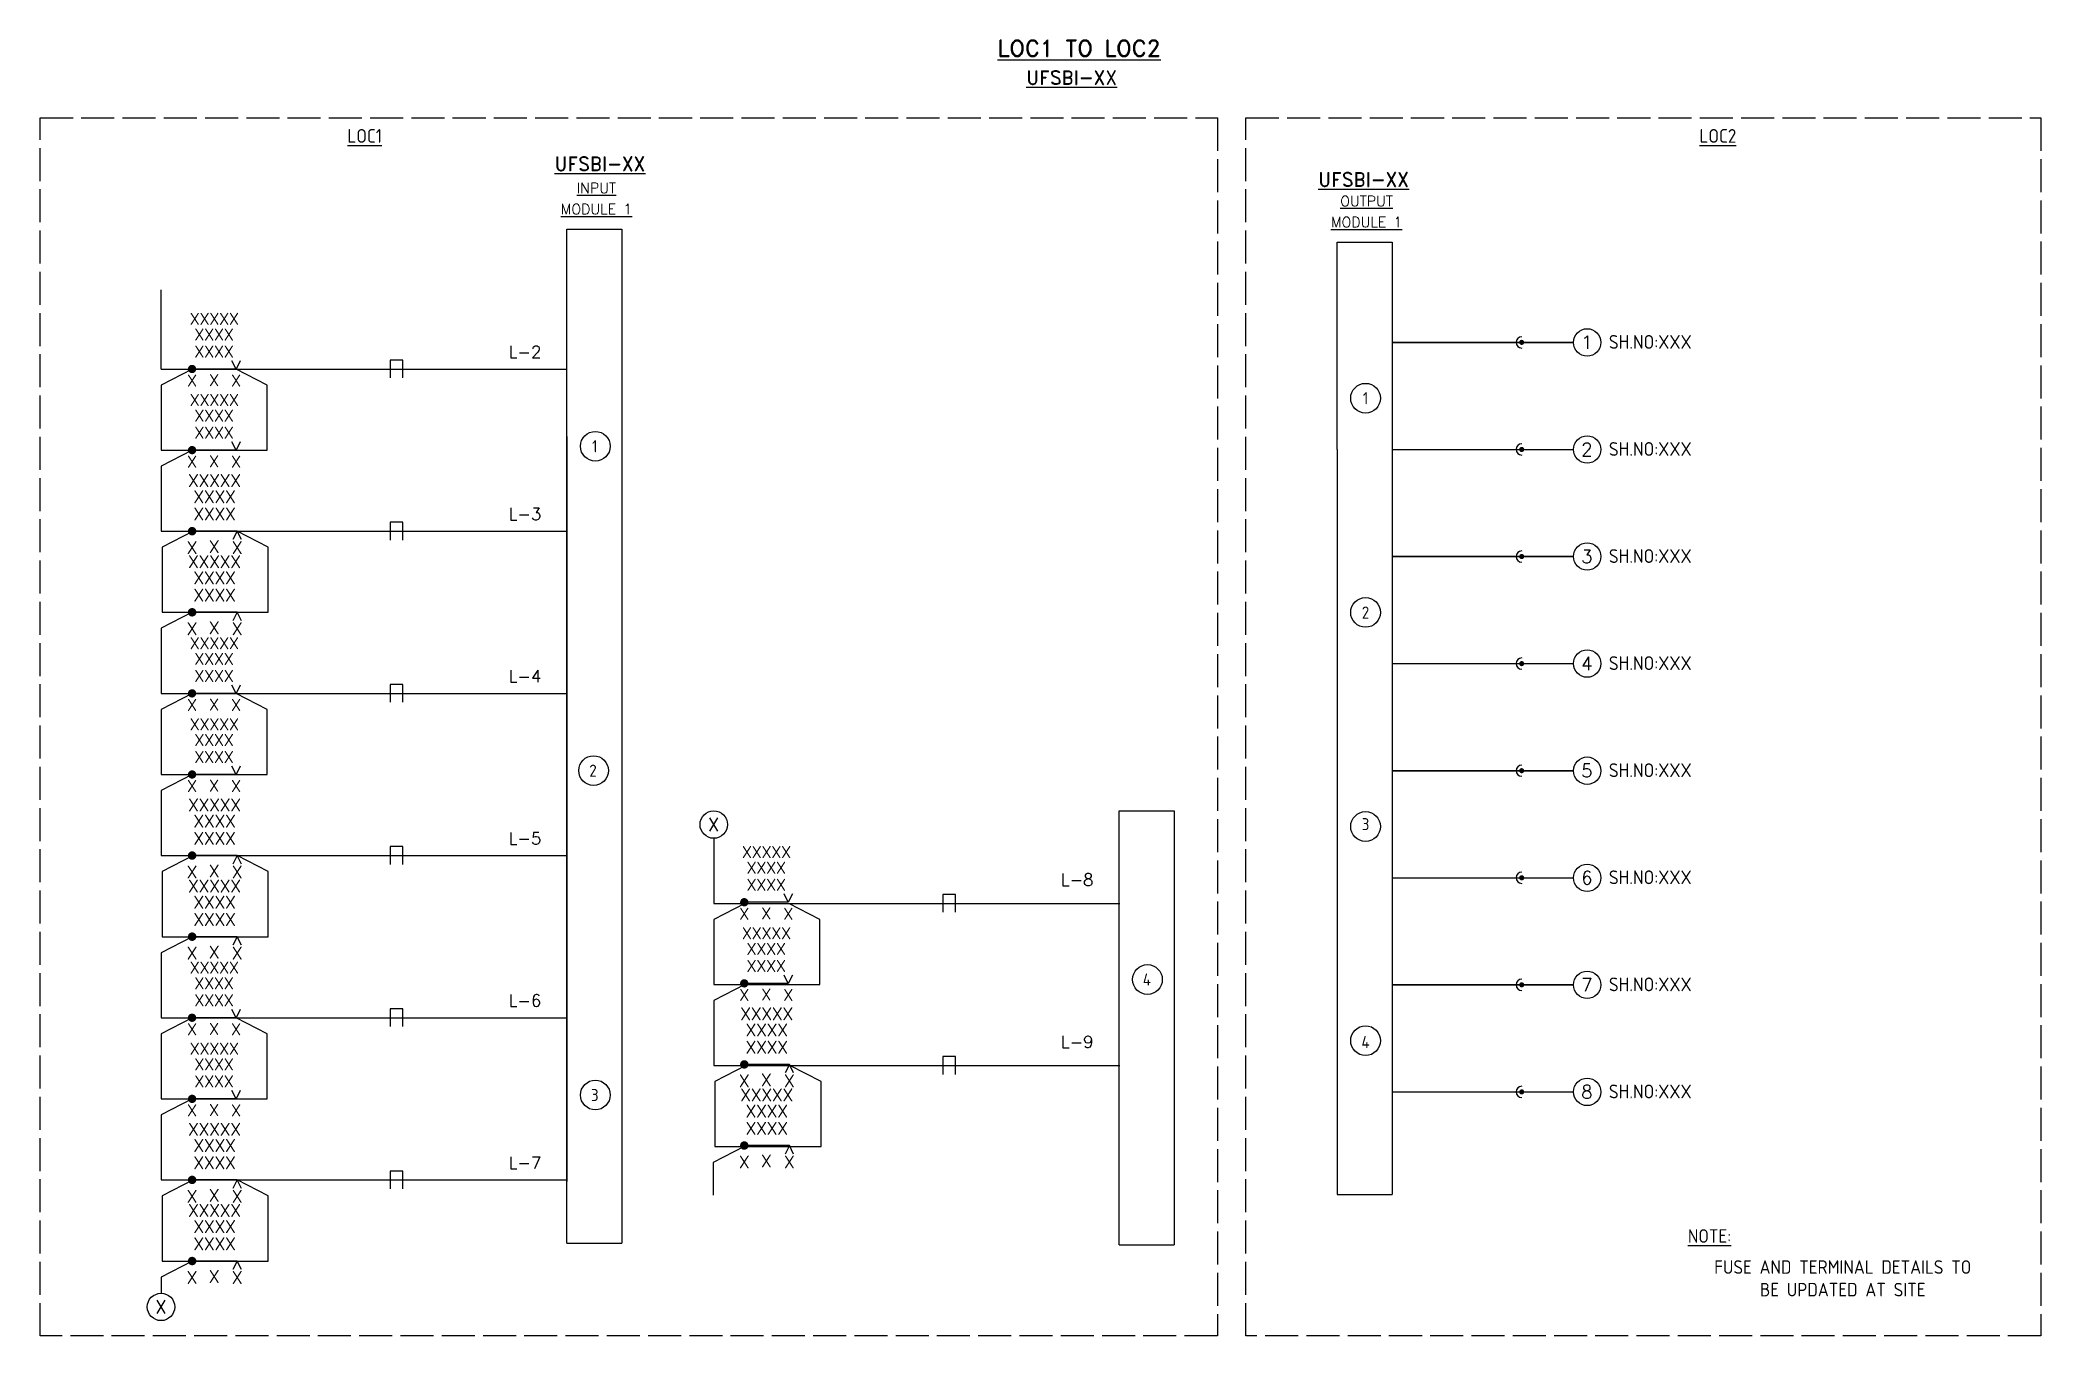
# Model space of a CAD drawing. Header units: millimetres. Extents: x 37 to 401, y 50 to 286.
import ezdxf
from ezdxf.enums import TextEntityAlignment as Align

# ---------------------------------------------------------------- set-up
doc = ezdxf.new("R2010")
doc.units = ezdxf.units.MM
doc.header["$MEASUREMENT"] = 0
doc.linetypes.add('ACAD_ISO02W100', pattern=[15, 12, -3])
doc.styles.add('ISOCP', font='isocp.shx')
doc.styles.add('ROMAND', font='romand')
doc.styles.add('ROMANS', font='romans.shx', dxfattribs={"height": 2.5})
doc.styles.add('SIMPLEXSTYLE', font='simplex.shx')
doc.styles.get("Standard").update_dxf_attribs({"font": 'arial.ttf'})

# ---------------------------------------------------------------- blocks, each defined once
blk = doc.blocks.new('RRT', base_point=(0, 1.75))
for p, q in [((0, 0), (0, 3.5)), ((0, 3.5), (2.5, 3.5)), ((2.5, 3.5), (2.5, 0))]:
    blk.add_line(p, q)
for p in [(1.5, 9), (1.5, 6)]:
    blk.add_attdef('', text='', height=2).set_placement(p, align=Align.MIDDLE)
blk = doc.blocks.new('CTR')
at = {"color": 0, "const_width": 0.45}
blk.add_lwpolyline([(-0.23, 0, 1), (0.23, 0, 1)], format="xyb", close=True, dxfattribs=at)
at = {"color": 0}
blk.add_arc((0, 0), 1, 90, 269.9999, dxfattribs=at)
at = {"style": 'ISOCP'}
blk.add_attdef('CTR', text='', height=2.2, dxfattribs=at).set_placement((0, 3.13), align=Align.MIDDLE_CENTER)
at = {"color": 0, "style": 'ISOCP'}
blk.add_attdef('POS', text='', height=2.2, dxfattribs=at).set_placement((0, -2), align=Align.TOP_CENTER)
blk = doc.blocks.new('UBSBI_IN_BIT')
at = {"style": 'ISOCP'}
for tag, p in [('BIT1', (137.95, 211.25)), ('BIT2', (137.63, 152.27)), ('BIT4', (238.3, 114.29)), ('BIT3', (137.95, 93.29))]:
    blk.add_attdef(tag, text='', height=2.2, dxfattribs=at).set_placement(p, align=Align.MIDDLE_CENTER)
blk = doc.blocks.new('UBSBIT_OUT_BIT')
at = {"style": 'ISOCP'}
for tag, p in [('BIT1', (278.04, 219.99)), ('BIT2', (278.04, 181.01)), ('BIT3', (278.04, 142.54)), ('BIT4', (278.04, 102.92))]:
    blk.add_attdef(tag, text='', height=2.2, dxfattribs=at).set_placement(p, align=Align.MIDDLE_CENTER)
blk = doc.blocks.new('L-X')
at = {"style": 'SIMPLEXSTYLE'}
for tag, p in [('L-1', (130.33, 230.03)), ('L-2', (130.33, 200.54)), ('L-3', (130.33, 171.05)), ('L-4', (130.33, 141.56)), ('L-7', (230.69, 134.06)), ('L-5', (130.33, 112.07)), ('L-8', (230.69, 104.57)), ('L-6', (130.33, 82.58))]:
    blk.add_attdef(tag, text='', height=2.2, dxfattribs=at).set_placement(p, align=Align.MIDDLE_RIGHT)
blk = doc.blocks.new('Front_Contact')
at = {"color": 0, "const_width": 0.75}
blk.add_lwpolyline([(-0.38, 0, 1), (0.38, 0, 1)], format="xyb", close=True, dxfattribs=at)
at = {"color": 0}
for points in [[(8, 0), (0, 0)], [(8.75, 1.5), (8, 0), (7.25, 1.5)]]:
    blk.add_lwpolyline(points, dxfattribs=at)
at = {"style": 'ISOCP'}
for tag, p in [('S_NAME', (4, 6.27)), ('R(POS)', (4.05, 9.12)), ('R_NAME', (4, 3.17)), ('C', (4, -2.03))]:
    blk.add_attdef(tag, text='', height=2.2, dxfattribs=at).set_placement(p, align=Align.MIDDLE_CENTER)
at = {"color": 0, "style": 'ISOCP'}
for tag, p in [('A', (0, -1)), ('F', (8, -1))]:
    blk.add_attdef(tag, text='', height=2.2, dxfattribs=at).set_placement(p, align=Align.TOP_CENTER)
at = {"style": 'ISOCP', "flags": 5}
for tag, p in [('WIRING', (4, -4.5)), ('DOC', (4.3, -8.23))]:
    blk.add_attdef(tag, text='', height=2, dxfattribs=at).set_placement(p, align=Align.MIDDLE_CENTER)
blk = doc.blocks.new('Back_Contact')
at = {"color": 0}
for p, q in [((8, 0), (7.25, -1.5)), ((8.75, -1.5), (8, 0))]:
    blk.add_line(p, q, dxfattribs=at)
at = {"color": 0, "const_width": 0.75}
blk.add_lwpolyline([(-0.37, 0, 1), (0.38, 0, 1)], format="xyb", close=True, dxfattribs=at)
at = {"color": 0}
blk.add_lwpolyline([(8, 0), (0, 0)], dxfattribs=at)
at = {"style": 'ISOCP'}
for tag, p in [('S_NAME', (4, 6.11)), ('R(POS)', (3.99, 8.98)), ('R_NAME', (4, 3.05)), ('C', (3.92, -2.74))]:
    blk.add_attdef(tag, text='', height=2.31, dxfattribs=at).set_placement(p, align=Align.MIDDLE_CENTER)
at = {"color": 0, "style": 'ISOCP'}
for tag, p in [('A', (0, -1.76)), ('B', (8, -1.76))]:
    blk.add_attdef(tag, text='', height=2.31, dxfattribs=at).set_placement(p, align=Align.TOP_CENTER)
at = {"style": 'ISOCP', "flags": 5}
for tag, p in [('WIRING', (4, -5.5)), ('DOC', (4.3, -9.23))]:
    blk.add_attdef(tag, text='', height=2, dxfattribs=at).set_placement(p, align=Align.MIDDLE_CENTER)

msp = doc.modelspace()

# ---------------------------------------------------------------- linework, layer by layer
for p, q in [((132.89, 213.95), (132.89, 251.61)), ((132.89, 251.61), (142.87, 251.61)), ((142.87, 251.61), (142.87, 67.25)), ((272.88, 211.58), (272.88, 249.25)), ((272.88, 249.25), (282.87, 249.25)), ((282.87, 249.25), (282.87, 76.11)), ((59.11, 226.21), (59.11, 240.61)), ((282.87, 231.05), (315.84, 231.05)), ((315.84, 231.05), (282.87, 231.05)), ((59.11, 226.21), (64.76, 226.21)), ((64.76, 226.21), (132.89, 226.21)), ((64.76, 211.46), (59.11, 208.55)), ((132.89, 213.95), (132.89, 78.48)), ((132.89, 67.25), (132.89, 213.95)), ((272.88, 211.58), (272.88, 76.11)), ((282.87, 211.58), (315.84, 211.58)), ((59.11, 208.55), (59.11, 196.72)), ((59.11, 196.72), (132.89, 196.72)), ((315.84, 192.11), (282.87, 192.11)), ((282.87, 192.11), (315.84, 192.11)), ((64.76, 181.97), (59.11, 179.06)), ((59.11, 179.06), (59.11, 167.23)), ((282.87, 172.64), (315.84, 172.64)), ((59.11, 167.23), (132.89, 167.23)), ((315.84, 153.17), (282.87, 153.17)), ((282.87, 153.17), (315.84, 153.17)), ((64.76, 152.48), (59.11, 149.57)), ((59.11, 149.57), (59.11, 137.74)), ((233.25, 66.94), (233.25, 145.9)), ((233.25, 145.9), (243.23, 145.9)), ((243.23, 145.9), (243.23, 66.94)), ((159.57, 140.88), (159.57, 129.05)), ((59.11, 137.74), (132.89, 137.74)), ((282.87, 133.7), (315.84, 133.7)), ((159.57, 129.05), (233.35, 129.05)), ((64.76, 122.99), (59.11, 120.08)), ((59.11, 120.08), (59.11, 108.25)), ((165.22, 114.3), (159.57, 111.39)), ((282.87, 114.23), (315.84, 114.23)), ((315.84, 114.23), (282.87, 114.23)), ((159.57, 111.39), (159.57, 99.56)), ((59.11, 108.25), (132.89, 108.25)), ((159.57, 99.56), (233.35, 99.56)), ((282.87, 94.76), (315.84, 94.76)), ((64.76, 93.5), (59.11, 90.59)), ((59.11, 90.59), (59.11, 78.76)), ((165.13, 84.81), (159.48, 81.9)), ((159.48, 81.9), (159.48, 75.99)), ((59.11, 78.76), (132.89, 78.76)), ((272.88, 76.11), (282.87, 76.11)), ((132.89, 67.25), (142.87, 67.25)), ((233.25, 66.94), (243.23, 66.94)), ((64.76, 64.01), (59.11, 61.1)), ((59.11, 61.1), (59.11, 58.14))]:
    msp.add_line(p, q)
at = {"linetype": 'ACAD_ISO02W100', "lineweight": 25, "ltscale": 0.5}
for points in [[(37.12, 271.87), (251.14, 271.87), (251.14, 50.38), (37.12, 50.38)], [(256.3, 271.87), (400.8, 271.87), (400.8, 50.38), (256.3, 50.38)]]:
    msp.add_lwpolyline(points, close=True, dxfattribs=at)
for points in [[(64.76, 226.21), (59.11, 223.3), (59.11, 211.46), (78.41, 211.46), (78.41, 223.3), (72.76, 226.21)], [(64.96, 196.72), (59.31, 193.81), (59.31, 181.97), (78.61, 181.97), (78.61, 193.81), (72.96, 196.72)], [(64.76, 167.23), (59.11, 164.32), (59.11, 152.48), (78.41, 152.48), (78.41, 164.32), (72.76, 167.23)], [(64.96, 137.74), (59.31, 134.83), (59.31, 122.99), (78.61, 122.99), (78.61, 134.83), (72.96, 137.74)], [(165.22, 129.05), (159.57, 126.14), (159.57, 114.3), (178.87, 114.3), (178.87, 126.14), (173.22, 129.05)], [(64.76, 108.25), (59.11, 105.34), (59.11, 93.5), (78.41, 93.5), (78.41, 105.34), (72.76, 108.25)], [(165.42, 99.56), (159.76, 96.65), (159.76, 84.81), (179.07, 84.81), (179.07, 96.65), (173.42, 99.56)], [(64.96, 78.76), (59.31, 75.85), (59.31, 64.01), (78.61, 64.01), (78.61, 75.85), (72.96, 78.76)]]:
    msp.add_lwpolyline(points)
for centre, radius in [((318.33, 231.05), 2.49), ((278.04, 220.9), 2.7), ((138.05, 212.16), 2.7), ((318.33, 211.58), 2.49), ((318.33, 192.11), 2.49), ((278.04, 181.96), 2.7), ((318.33, 172.64), 2.49), ((137.73, 153.18), 2.7), ((318.33, 153.17), 2.49), ((159.57, 143.37), 2.49), ((278.04, 143.02), 2.7), ((318.33, 133.7), 2.49), ((238.4, 115.2), 2.7), ((318.33, 114.23), 2.49), ((278.04, 104.08), 2.7), ((138.05, 94.2), 2.7), ((318.33, 94.76), 2.49), ((59.11, 55.66), 2.49)]:
    msp.add_circle(centre, radius)

# ---------------------------------------------------------------- block references
for name, p, values in [('Front_Contact', (64.76, 226.21), {'S_NAME': 'XXXX', 'R_NAME': 'XXXX', 'A': 'X', 'F': 'X', 'C': 'X', 'R(POS)': 'XXXXX'}), ('L-X', (-2.1, -0.7), {'L-1': 'L-2', 'L-2': 'L-3', 'L-3': 'L-4', 'L-4': 'L-5', 'L-5': 'L-6', 'L-6': 'L-7', 'L-7': 'L-8', 'L-8': 'L-9'}), ('UBSBIT_OUT_BIT', (0, 0.91), {'BIT1': '1', 'BIT2': '2', 'BIT3': '3', 'BIT4': '4'}), ('Front_Contact', (64.76, 211.46), {'S_NAME': 'XXXX', 'R_NAME': 'XXXX', 'A': 'X', 'F': 'X', 'C': 'X', 'R(POS)': 'XXXXX'}), ('UBSBI_IN_BIT', (0, 0.91), {'BIT1': '1', 'BIT2': '2', 'BIT3': '3', 'BIT4': '4'}), ('Front_Contact', (64.76, 167.23), {'S_NAME': 'XXXX', 'R_NAME': 'XXXX', 'A': 'X', 'F': 'X', 'C': 'X', 'R(POS)': 'XXXXX'}), ('Front_Contact', (64.76, 152.48), {'S_NAME': 'XXXX', 'R_NAME': 'XXXX', 'A': 'X', 'F': 'X', 'C': 'X', 'R(POS)': 'XXXXX'}), ('Front_Contact', (165.12, 129.25), {'S_NAME': 'XXXX', 'R_NAME': 'XXXX', 'A': 'X', 'F': 'X', 'C': 'X', 'R(POS)': 'XXXXX'}), ('Front_Contact', (165.12, 114.5), {'S_NAME': 'XXXX', 'R_NAME': 'XXXX', 'A': 'X', 'F': 'X', 'C': 'X', 'R(POS)': 'XXXXX'}), ('Front_Contact', (64.76, 108.25), {'S_NAME': 'XXXX', 'R_NAME': 'XXXX', 'A': 'X', 'F': 'X', 'C': 'X', 'R(POS)': 'XXXXX'}), ('Front_Contact', (64.76, 93.5), {'S_NAME': 'XXXX', 'R_NAME': 'XXXX', 'A': 'X', 'F': 'X', 'C': 'X', 'R(POS)': 'XXXXX'})]:
    msp.add_blockref(name, p).add_auto_attribs(values)
for name, p, xscale, yscale, zscale in [('CTR', (306.42, 231.05), 1.024762559949282, 1.024762559949282, 1.024762559949282), ('RRT', (103.06, 226.21), -0.9241130198199923, 0.9241130198199923, 0.9241130198199923), ('CTR', (306.42, 211.58), 1.024762559949282, 1.024762559949282, 1.024762559949282), ('RRT', (103.06, 196.72), -0.9241130198199923, 0.9241130198199923, 0.9241130198199923), ('CTR', (306.42, 192.11), 1.024762559949282, 1.024762559949282, 1.024762559949282), ('CTR', (306.42, 172.64), 1.024762559949282, 1.024762559949282, 1.024762559949282), ('RRT', (103.06, 167.23), -0.9241130198199923, 0.9241130198199923, 0.9241130198199923), ('CTR', (306.42, 153.17), 1.024762559949282, 1.024762559949282, 1.024762559949282), ('RRT', (103.06, 137.74), -0.9241130198199923, 0.9241130198199923, 0.9241130198199923), ('CTR', (306.42, 133.7), 1.024762559949282, 1.024762559949282, 1.024762559949282), ('RRT', (203.52, 129.05), -0.9241130198199923, 0.9241130198199923, 0.9241130198199923), ('CTR', (306.42, 114.23), 1.024762559949282, 1.024762559949282, 1.024762559949282), ('RRT', (103.06, 108.25), -0.9241130198199923, 0.9241130198199923, 0.9241130198199923), ('RRT', (203.52, 99.56), -0.9241130198199923, 0.9241130198199923, 0.9241130198199923), ('CTR', (306.42, 94.76), 1.024762559949282, 1.024762559949282, 1.024762559949282), ('RRT', (103.06, 78.76), -0.9241130198199923, 0.9241130198199923, 0.9241130198199923)]:
    msp.add_blockref(name, p, dxfattribs=dict(xscale=xscale, yscale=yscale, zscale=zscale))
at = {"xscale": 1.024762559949282, "yscale": 1.024762559949282, "zscale": 1.024762559949282}
for p in [(64.76, 196.72), (64.76, 181.97), (64.76, 137.74), (64.76, 122.99), (165.12, 99.76), (165.12, 85.01), (64.76, 78.76), (64.76, 64.01)]:
    msp.add_blockref('Back_Contact', p, dxfattribs=at).add_auto_attribs({'S_NAME': 'XXXX', 'R_NAME': 'XXXX', 'A': 'X', 'B': 'X', 'C': 'X', 'R(POS)': 'XXXXX'})

# ---------------------------------------------------------------- texts
at = {"style": 'SIMPLEXSTYLE'}
for s, height, p in [('%%UINPUT', 1.878, (138.24, 258.17)), ('%%UMODULE 1', 1.8778, (138.24, 254.34)), ('%%UOUTPUT', 1.878, (278.23, 255.81)), ('%%UMODULE 1', 1.8778, (278.23, 251.98))]:
    msp.add_text(s, height=height, dxfattribs=at).set_placement(p, align=Align.CENTER)
at = {"style": 'ROMANS'}
for s, p in [('1', (318.27, 232.27)), ('2', (318.27, 212.8)), ('3', (318.27, 193.33)), ('4', (318.27, 173.86)), ('5', (318.27, 154.39)), ('X', (159.51, 144.59)), ('6', (318.27, 134.92)), ('7', (318.27, 115.45)), ('8', (318.27, 95.98)), ('X', (59.05, 56.87))]:
    msp.add_text(s, height=2.42, dxfattribs=at).set_placement(p, align=Align.TOP_CENTER)
at = {"attachment_point": 5}
for s, insert, char_height, width, style in [('{\\LLOC1 TO LOC2}', (225.97, 284.53), 3, 113.3092, 'ROMAND'), ('{\\LUFSBI-XX}', (224.62, 279.2), 2.5, 34.8109, 'ROMAND'), ('{\\LLOC1}', (96.13, 268.59), 2.5, 34.8109, 'ISOCP'), ('{\\LLOC2}', (342.08, 268.59), 2.5, 34.8109, 'ISOCP'), ('{\\LUFSBI-XX}', (138.89, 263.52), 2.5, 34.8109, 'ROMAND'), ('{\\LUFSBI-XX}', (277.69, 260.67), 2.5, 34.8109, 'ROMAND')]:
    msp.add_mtext(s, dxfattribs=dict(at, insert=insert, char_height=char_height, width=width, style=style))
at = {"attachment_point": 5, "style": 'ISOCP'}
for s, width, gutter_width, heights, insert, char_height in [('\\PSH.NO:XXX', 31.2827, 9.99, [0], (329.79, 233.22), 2.5), ('\\PSH.NO:XXX', 31.2827, 9.99, [0], (329.79, 213.75), 2.5), ('\\PSH.NO:XXX', 31.2827, 9.99, [-6.67], (329.79, 194.28), 2.5), ('\\PSH.NO:XXX', 31.2827, 9.99, [-6.67], (329.79, 174.81), 2.5), ('\\PSH.NO:XXX', 31.2827, 9.99, [-6.67], (329.79, 155.34), 2.5), ('{\\PSH.NO:XXX}', 31.2827, 31.28, [-6.67], (329.79, 135.87), 2.5), ('\\PSH.NO:XXX', 31.2827, 9.99, [-6.67], (329.79, 116.4), 2.5), ('\\PSH.NO:XXX', 31.2827, 9.99, [-6.67], (329.79, 96.93), 2.5), ('{\\LNOTE:}', 24.0209, 9.99, [-2.96], (340.56, 68.56), 2.464), ('FUSE AND TERMINAL DETAILS TO BE UPDATED AT SITE', 46.6484, 9.99, [-6.62], (364.77, 60.86), 2.464)]:
    msp.add_mtext_dynamic_manual_height_columns(s, width=width, gutter_width=gutter_width, heights=heights, dxfattribs=dict(at, insert=insert, char_height=char_height))

doc.saveas('drawing.dxf')
